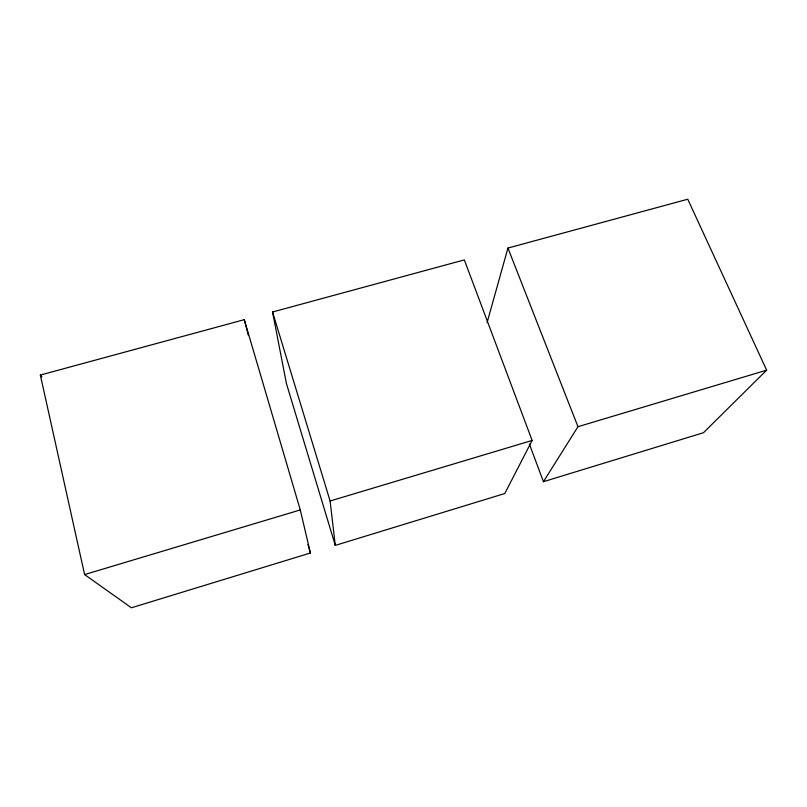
<?xml version="1.0" encoding="UTF-8"?>
<svg xmlns="http://www.w3.org/2000/svg" width="807" height="807" viewBox="0 0 807 807"><rect width="100%" height="100%" fill="white"/><g stroke="black" fill="none" stroke-linecap="round" stroke-linejoin="round"><path stroke-width="1.21" d="M487.075 322.649L507.936 248.062L687.756 199.218L766.65 370.161L703.482 432.713L543.444 481.688L529.352 444.011M532.126 440.451L504.779 493.521L335.288 545.391L286.455 383.638L272.544 311.996L464.328 259.904L532.126 440.451L330.103 500.996L335.288 545.391M543.444 481.688L577.963 426.711L766.65 370.161M310.402 553.007L131.4 607.782L84.604 574.574L40.35 375.063L244.289 319.663L300.285 509.933L310.402 553.007L307.931 544.574M84.604 574.574L300.285 509.933M40.35 375.063L41.934 377.01M507.936 248.062L577.963 426.711M272.544 311.996L330.103 500.996M244.289 319.663L248.405 335.51"/></g></svg>
